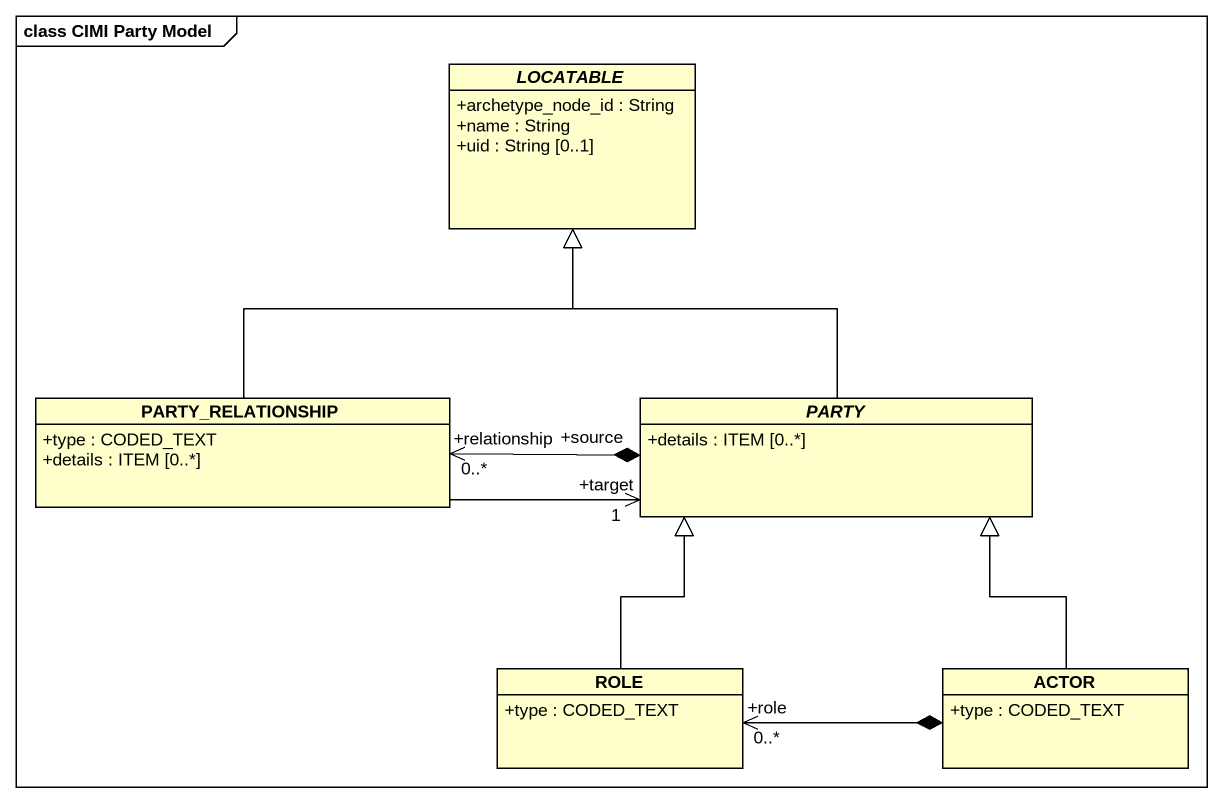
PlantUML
@startuml
mainframe class CIMI Party Model
hide circle
hide empty members
skinparam classAttributeIconSize 0
abstract class LOCATABLE {
  +archetype_node_id : String
  +name : String
  +uid : String [0..1]
}
class PARTY_RELATIONSHIP {
  +type : CODED_TEXT
  +details : ITEM [0..*]
}
abstract class PARTY {
  +details : ITEM [0..*]
}
class ROLE {
  +type : CODED_TEXT
}
class "ACTOR" as ACTOR_ {
  +type : CODED_TEXT
}
PARTY_RELATIONSHIP -up-|> LOCATABLE
PARTY_RELATIONSHIP -right-> "+target\n1" PARTY
PARTY -up-|> LOCATABLE
PARTY "+source" *-left-> "+relationship\n0..*" PARTY_RELATIONSHIP
ROLE -up-|> PARTY
ACTOR_ -up-|> PARTY
ACTOR_ *-left-> "+role\n0..*" ROLE
@enduml
